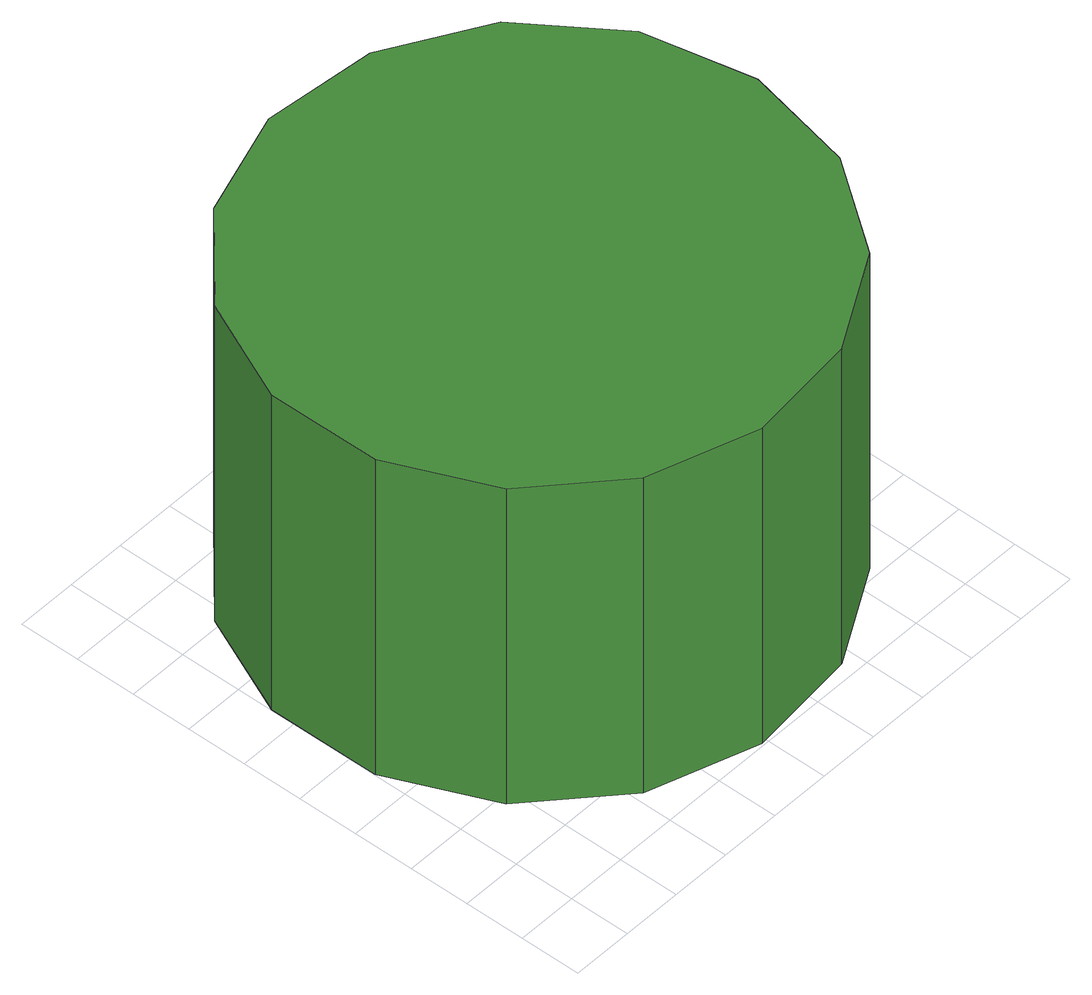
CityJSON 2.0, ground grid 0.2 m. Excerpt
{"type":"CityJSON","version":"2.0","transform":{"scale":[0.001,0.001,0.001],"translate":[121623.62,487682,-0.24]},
"CityObjects":{
"tree1":{"type":"SolitaryVegetationObject","attributes":{"function":"something"},"geometry":[{"type":"MultiSurface","lod":"1","boundaries":[[[0,1,2,3,4,5,6,7,8,9,10,11,12,13,14]],[[15,16,17,18,19,20,21,22,23,24,25,26,27,28,29]],[[0,29,28,1]],[[1,28,27,2]],[[2,27,26,3]],[[3,26,25,4]],[[4,25,24,5]],[[5,24,23,6]],[[6,23,22,7]],[[7,22,21,8]],[[8,21,20,9]],[[9,20,19,10]],[[10,19,18,11]],[[11,18,17,12]],[[12,17,16,13]],[[13,16,15,14]],[[14,15,29,0]]]}]}
},
"vertices":[
[1769,896,1208],[1692,1258,1208],[1473,1559,1208],[1152,1744,1208],[783,1783,1208],[430,1668,1208],[154,1420,1208],[4,1081,1208],[4,710,1208],[154,371,1208],[430,123,1208],[783,8,1208],[1152,47,1208],[1473,232,1208],[1692,533,1208],[1692,533,5],[1473,232,5],[1152,47,5],[783,8,5],[430,123,5],[154,371,5],[4,710,5],[4,1081,5],[154,1420,5],[430,1668,5],[783,1783,5],[1152,1744,5],[1473,1559,5],[1692,1258,5],[1769,896,5]
]}
